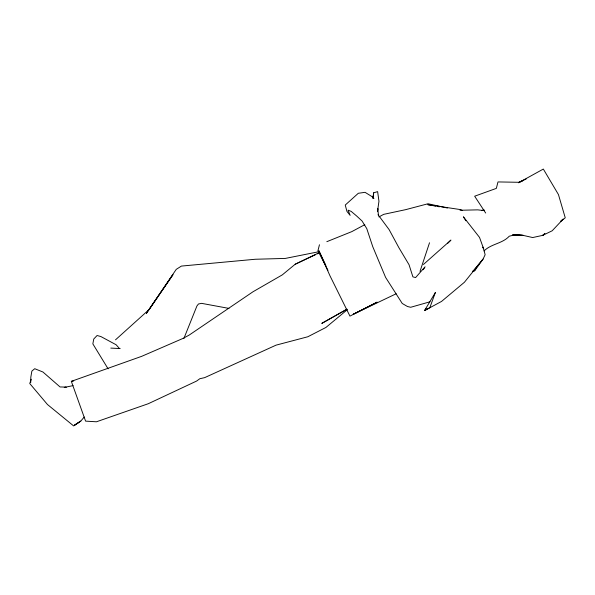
<?xml version="1.0" encoding="UTF-8"?>
<svg xmlns="http://www.w3.org/2000/svg" width="595" height="595" viewBox="0 0 595 595"><rect width="100%" height="100%" fill="white"/><g stroke="black" fill="none" stroke-linecap="round" stroke-linejoin="round"><path stroke-width="0.89" d="M30.747 382.496L30.806 377.275L31.855 371.116L34.733 368.707L42.937 372.009L60.065 386.958L66.09 387.07M377.52 211.009L377.818 208.585L378.487 215.836M377.468 211.694L378.955 201.281L377.624 191.627L373.667 192.81L373.028 197.704M373.667 192.81L372.916 198.618M319.455 244.753L317.931 250.763L327.964 270.323M429.523 242.753L420.018 271.365M31.23 379.275L29.75 383.522L47.466 404.511L73.646 425.938L80.786 421.089L84.245 417.028M183.862 338.548L196.9 306.038L198.44 304L201.579 303.353L228.971 308.411M423.03 269.743L424.726 267.638M115.527 339.819L149.189 309.489L172.974 274.652L146.37 313.416L176.254 269.349L181.423 266.077L255.285 259.256L285.355 258.416L318.98 251.7M426.236 308.567L424.503 310.62L441.542 301.434L464.427 282.246L483.073 259.085L485.126 254.734L483.207 247.193M425.105 266.776L415.622 277.56L412.893 276.861L409.048 264.745L398.895 247.706L389.115 229.611L378.056 214.721M447.708 243.34L450.928 240.075L423.417 264.492M347.287 309.712L325.934 327.451L307.816 336.763L276.065 345.145L204.665 377.639L199.801 378.732L196.625 381.045L148.267 403.73L96.457 421.788L85.591 421.134L71.333 381.343L73.728 380.941M319.374 252.592L295.202 264.232L282.29 274.883L253.039 291.743L189.269 335.022L183.282 338.295L141.684 356.331L71.333 381.343M544.797 233.694L542.685 235.375L532.666 237.546L523.25 235.404M561.033 220.812L563.153 219.131L552.16 230.8L542.685 235.375L544.864 233.671M560.884 221.214L565.25 217.815L558.452 194.58L543.332 169.062L518.528 182.754L522.73 180.887M80.786 421.089L74.442 425.209L79.499 421.929M484.025 250.934C491.291 243.719 502.433 243.675 509.261 236.208L515.389 234.675L512.652 234.966M346.982 309.125L321.769 323.397L346.818 309.333M378.963 216.93L383.686 214.349L405.671 209.656L428.028 203.75L447.425 208.012M364.802 224.657L351.801 231.626L326.819 241.689M295.202 264.232L315.677 254.608M317.313 253.834L318.95 253.068M481.519 210.652L483.958 209.559M396.151 293.781L353.229 314.249L377.185 302.141L349.949 316.116L329.972 275.797L318.89 250.763L325.889 265.437M526.129 179.073L518.587 182.286L497.985 181.929L496.342 188.384L474.654 196.209L485.676 213.032M473.151 271.216L474.862 270.554L483.073 259.085L472.623 271.64L474.862 270.554L473.107 270.814M429.969 301.799L410.691 307.28L407.456 306.507L402.242 303.48L385.62 277.441L372.73 246.605L366.765 228.592L362.072 221.013L356.531 215.896L351.214 211.404L348.105 210.154L350.135 215.368L346.937 211.389L345.256 205.044L358.309 193.278L365.062 192.326L372.046 196.647L373.913 198.522M73.081 385.627L64.26 387.434L66.015 387.352M460.024 210.258L477.74 209.864L484.196 210.615M512.496 235.01L523.503 235.389L515.106 234.765M110.804 348.097L120.183 348.566M514.593 234.735L522.395 235.211M435.808 206.153L427.812 204.665L460.597 209.611L462.166 210.392M437.585 206.48L439.355 206.815M119.208 348.254L116.144 344.765L100.867 336.547L97.082 335.513L93.757 339.016L92.85 343.88L108.089 368.826M482.627 247.252L483.623 248.799L479.54 237.427L463.401 216.811L465.848 220.738M435.369 292.517L429.843 307.652L424.503 310.62L435.369 292.517"/></g></svg>
